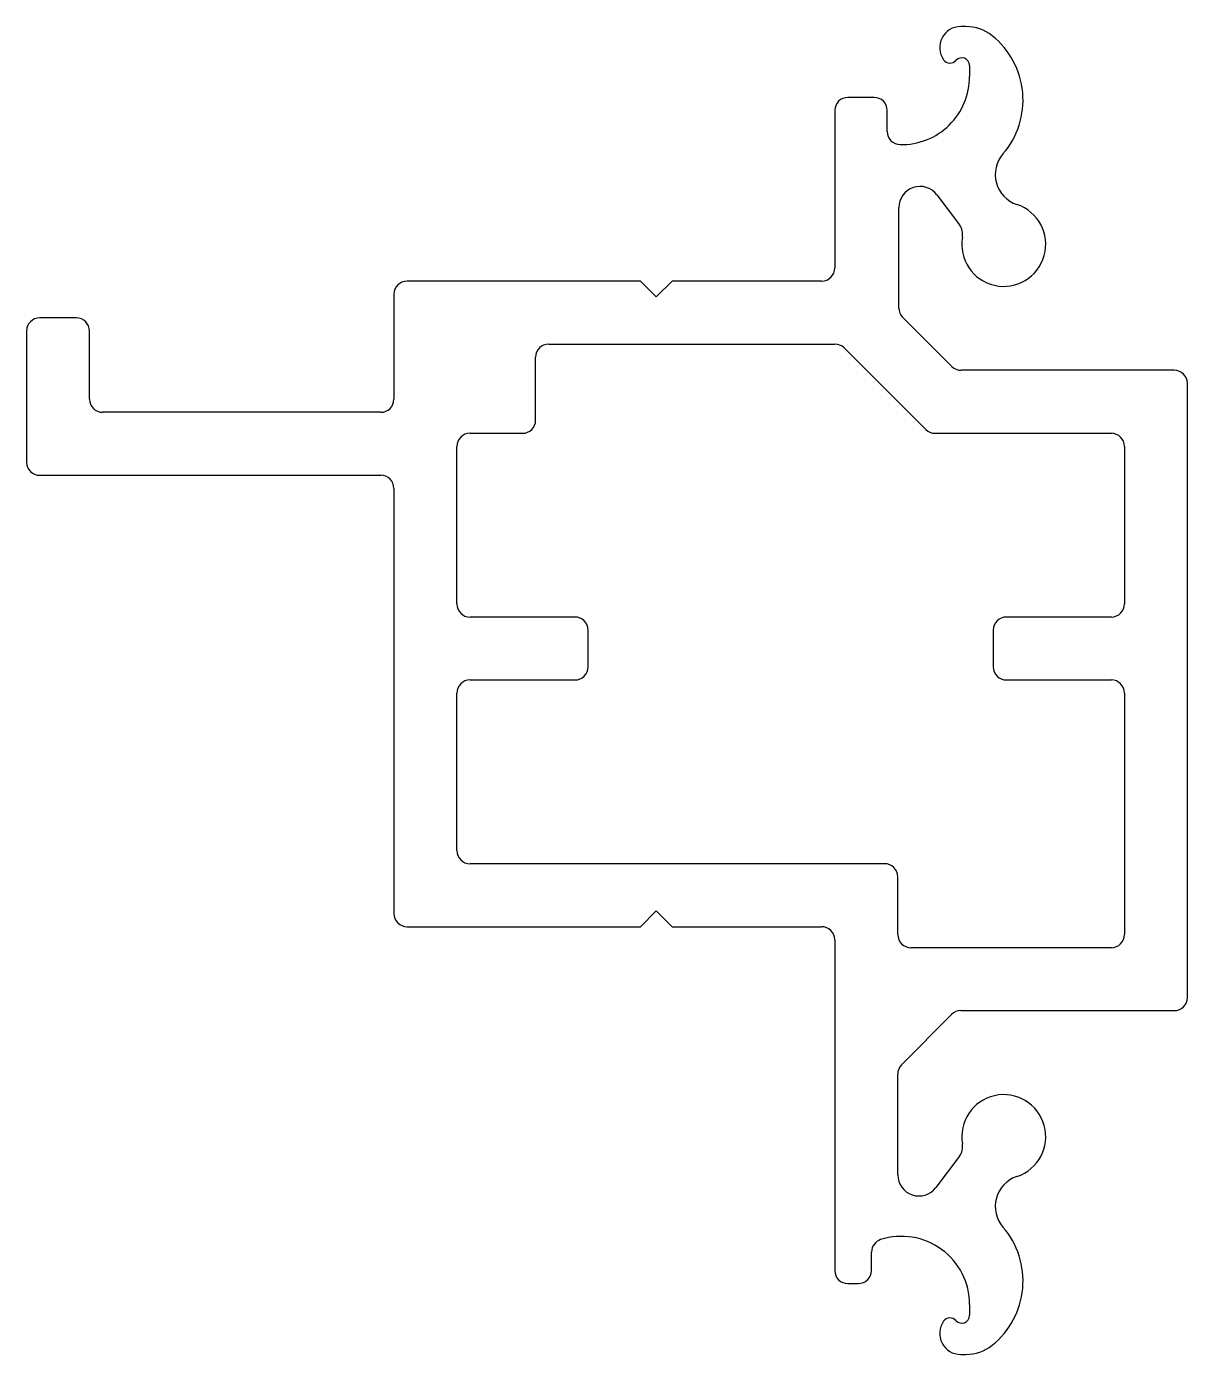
# Model space of a CAD drawing. Extents: x 2593.1 to 2615.2, y 925.4 to 950.7.
import ezdxf

# ---------------------------------------------------------------- set-up
doc = ezdxf.new("R2010")
doc.units = 0
doc.layers.get('0').update_dxf_attribs({"linetype": 'CONTINUOUS'})

msp = doc.modelspace()

# ---------------------------------------------------------------- linework, layer by layer
for p, q in [((2611.003, 950.747), (2610.904, 950.747)), ((2611.074, 950.002), (2611.074, 949.797)), ((2609.254, 949.397), (2608.754, 949.397)), ((2608.504, 949.147), (2608.504, 946.147)), ((2609.504, 948.747), (2609.504, 949.147)), ((2610.45, 947.54), (2610.88, 946.969)), ((2609.724, 945.384), (2609.724, 947.297)), ((2604.804, 945.897), (2600.354, 945.897)), ((2605.104, 945.597), (2604.804, 945.897)), ((2605.404, 945.897), (2605.104, 945.597)), ((2608.254, 945.897), (2605.404, 945.897)), ((2600.104, 945.647), (2600.104, 943.647)), ((2594.054, 945.197), (2593.354, 945.197)), ((2610.734, 944.27), (2609.797, 945.207)), ((2593.104, 944.947), (2593.104, 942.447)), ((2594.304, 943.647), (2594.304, 944.947)), ((2603.054, 944.697), (2608.507, 944.697)), ((2608.684, 944.624), (2610.237, 943.07)), ((2602.804, 943.247), (2602.804, 944.447)), ((2614.974, 944.197), (2610.911, 944.197)), ((2615.224, 932.247), (2615.224, 943.947)), ((2599.854, 943.397), (2594.554, 943.397)), ((2601.554, 942.997), (2602.554, 942.997)), ((2610.414, 942.997), (2613.774, 942.997)), ((2601.304, 939.747), (2601.304, 942.747)), ((2614.024, 942.747), (2614.024, 939.747)), ((2593.354, 942.197), (2599.854, 942.197)), ((2600.104, 941.947), (2600.104, 933.847)), ((2603.554, 939.497), (2601.554, 939.497)), ((2613.774, 939.497), (2611.774, 939.497)), ((2603.804, 938.547), (2603.804, 939.247)), ((2611.524, 939.247), (2611.524, 938.547)), ((2601.554, 938.297), (2603.554, 938.297)), ((2611.774, 938.297), (2613.774, 938.297)), ((2601.304, 935.047), (2601.304, 938.047)), ((2614.024, 938.047), (2614.024, 933.447)), ((2609.454, 934.797), (2601.554, 934.797)), ((2609.704, 933.447), (2609.704, 934.547)), ((2604.804, 933.597), (2605.104, 933.897)), ((2605.104, 933.897), (2605.404, 933.597)), ((2600.354, 933.597), (2604.804, 933.597)), ((2605.404, 933.597), (2608.254, 933.597)), ((2608.504, 933.347), (2608.504, 927.047)), ((2613.774, 933.197), (2609.954, 933.197)), ((2609.777, 930.964), (2610.729, 931.923)), ((2610.906, 931.997), (2614.974, 931.997)), ((2609.704, 928.87), (2609.704, 930.788)), ((2610.88, 929.225), (2610.43, 928.627)), ((2609.204, 927.047), (2609.204, 927.397)), ((2608.754, 926.797), (2608.954, 926.797)), ((2611.074, 926.397), (2611.074, 926.192)), ((2610.904, 925.447), (2611.003, 925.447))]:
    msp.add_line(p, q)
for centre, radius, start, end in [((2610.904, 950.347), 0.4, 90, 215.4692), ((2611.003, 949.947), 0.8, 51.3828, 90), ((2610.524, 949.347), 1.568, 319.0711, 51.3828), ((2610.701, 950.202), 0.15, 215.4692, 318.1897), ((2610.924, 950.002), 0.15, 360, 138.1897), ((2609.774, 949.797), 1.3, 268.9086, 360), ((2608.754, 949.147), 0.25, 90, 180), ((2609.254, 949.147), 0.25, 0, 90), ((2609.754, 948.747), 0.25, 180, 268.9086), ((2612.162, 947.927), 0.6, 139.0711, 251.7723), ((2610.128, 947.297), 0.404, 37.0003, 180), ((2611.724, 946.597), 0.8, 169.9862, 71.7723), ((2610.641, 946.788), 0.3, 349.9862, 37.0003), ((2608.254, 946.147), 0.25, 270, 360), ((2600.354, 945.647), 0.25, 90.0001, 180), ((2609.974, 945.384), 0.25, 180, 225), ((2593.354, 944.947), 0.25, 90.0003, 180), ((2594.054, 944.947), 0.25, 360, 90.0001), ((2603.054, 944.447), 0.25, 90.0001, 180), ((2608.507, 944.447), 0.25, 45, 90), ((2610.911, 944.447), 0.25, 225, 270), ((2614.974, 943.947), 0.25, 0, 90), ((2594.554, 943.647), 0.25, 180, 269.9997), ((2599.854, 943.647), 0.25, 270.0001, 360), ((2602.554, 943.247), 0.25, 269.9999, 0), ((2601.554, 942.747), 0.25, 89.9999, 180), ((2610.414, 943.247), 0.25, 225.0001, 270.0001), ((2613.774, 942.747), 0.25, 360, 90), ((2593.354, 942.447), 0.25, 180, 269.9997), ((2599.854, 941.947), 0.25, 360, 89.9999), ((2601.554, 939.747), 0.25, 180, 270.0001), ((2613.774, 939.747), 0.25, 270, 0), ((2603.554, 939.247), 0.25, 360, 90.0001), ((2611.774, 939.247), 0.25, 90, 180), ((2603.554, 938.547), 0.25, 269.9999, 359.9999), ((2611.774, 938.547), 0.25, 180.0001, 270), ((2601.554, 938.047), 0.25, 89.9999, 180.0001), ((2613.774, 938.047), 0.25, 359.9999, 90), ((2601.554, 935.047), 0.25, 179.9999, 270.0001), ((2609.454, 934.547), 0.25, 0.0001, 90), ((2600.354, 933.847), 0.25, 179.9999, 269.9999), ((2608.254, 933.347), 0.25, 0.0001, 90), ((2609.954, 933.447), 0.25, 180.0001, 270), ((2613.774, 933.447), 0.25, 270, 359.9999), ((2614.974, 932.247), 0.25, 270, 0.0001), ((2610.906, 931.747), 0.25, 89.9998, 135.2157), ((2609.954, 930.788), 0.25, 135.216, 180.0001), ((2611.724, 929.597), 0.8, 288.2277, 190.0138), ((2610.641, 929.406), 0.3, 323, 10.0138), ((2610.108, 928.87), 0.404, 180, 323), ((2612.162, 928.267), 0.6, 108.2277, 220.9289), ((2610.524, 926.847), 1.568, 308.6172, 40.9289), ((2609.454, 927.397), 0.25, 107.7438, 180.0001), ((2609.774, 926.397), 1.3, 0, 107.7438), ((2608.754, 927.047), 0.25, 179.9999, 270), ((2608.954, 927.047), 0.25, 270, 0.0001), ((2610.904, 925.847), 0.4, 144.5307, 270), ((2610.701, 925.992), 0.15, 41.8103, 144.5308), ((2610.924, 926.192), 0.15, 221.8103, 0.0002), ((2611.003, 926.247), 0.8, 270, 308.6173)]:
    msp.add_arc(centre, radius, start, end)

doc.saveas('drawing.dxf')
